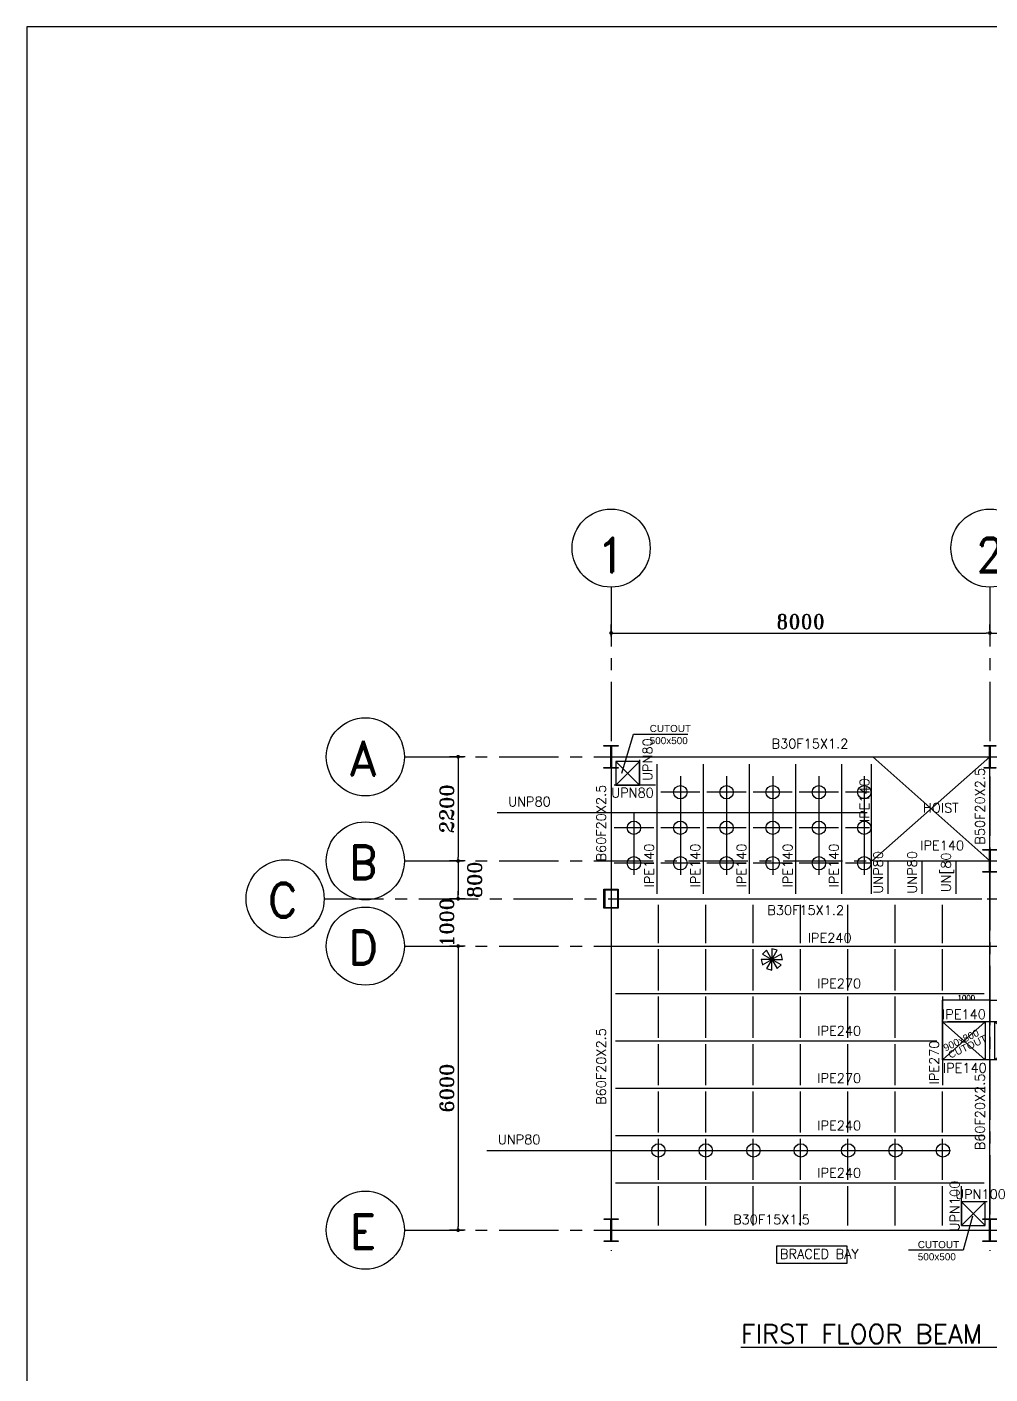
# Model space of a CAD drawing. Header units: inches. Extents: x 1387 to 2676, y -3554 to -2136.
# Drawn here: x 2491.36 to 2511.7, y -2505.43 to -2476.97 of the extents above; entities that cross this region are included whole.
import ezdxf
from ezdxf.enums import TextEntityAlignment as Align

# ---------------------------------------------------------------- set-up
doc = ezdxf.new("R2010")
doc.units = ezdxf.units.IN
doc.header["$MEASUREMENT"] = 0
for name, pattern in [('CENTER', [2, 1.25, -0.25, 0.25, -0.25]), ('DASHDOTX2', [2, 1, -0.5, 0, -0.5]), ('HIDDEN', [0.375, 0.25, -0.125])]:
    doc.linetypes.add(name, pattern=pattern)
for name, color, linetype in [('1', 1, 'Continuous'), ('3', 3, 'HIDDEN'), ('3G', 3, 'Continuous'), ('A-TEXT', 7, 'Continuous'), ('AA-IPE300', 27, 'Continuous'), ('AA_CUT OUT', 250, 'Continuous'), ('Ax', 1, 'DASHDOTX2'), ('AXE', 1, 'CENTER'), ('DIM', 8, 'Continuous'), ('MEMBER TEXT', 7, 'Continuous'), ('Pich', 2, 'Continuous'), ('UPN100', 1, 'Continuous'), ('wall', 4, 'Continuous')]:
    doc.layers.add(name, color=color, linetype=linetype)
doc.styles.add('ROMAND', font='ROMAND.shx')
doc.styles.add('ROMANS', font='ROMANS')
doc.styles.add('ROMANT', font='romant')
doc.styles.get("Standard").update_dxf_attribs({"font": 'arial.ttf'})
doc.dimstyles.new('1-100', dxfattribs={"dimtxt": 0.3, "dimasz": 0.08, "dimexe": 0.18, "dimexo": 0.0625, "dimgap": 0.09, "dimtad": 1, "dimdec": 0, "dimlfac": 1000, "dimdsep": 46, "dimtxsty": 'ROMANT', "dimblk": 'DOT', "dimcen": 0.09, "dimclrd": 1, "dimclre": 1, "dimclrt": 3, "dimadec": 0, "dimazin": 0, "dimtfac": 1, "dimtdec": 0, "dimtix": 1, "dimtofl": 0, "dimtmove": 2, "dimatfit": 3, "dimldrblk": 'DOT', "dimfxl": 1, "dimtolj": 1, "dimarcsym": 0})
doc.dimstyles.new('Copy of 1-100', dxfattribs={"dimtxt": 0.2, "dimasz": 0.08, "dimexe": 0.18, "dimexo": 0.0625, "dimgap": 0.09, "dimtad": 1, "dimdec": 0, "dimlfac": 1000, "dimdsep": 46, "dimtxsty": 'ROMANT', "dimblk": 'DOT', "dimcen": 0.09, "dimclrd": 1, "dimclre": 1, "dimclrt": 3, "dimadec": 0, "dimazin": 0, "dimtfac": 1, "dimtdec": 0, "dimtix": 1, "dimtofl": 0, "dimtmove": 2, "dimatfit": 3, "dimldrblk": 'DOT', "dimfxl": 1, "dimtolj": 1, "dimarcsym": 0})
doc.dimstyles.get("Standard").update_dxf_attribs({"dimtxt": 0.25, "dimasz": 0.18, "dimexe": 0.18, "dimexo": 0.0625, "dimgap": 0.09, "dimtad": 0, "dimdec": 0, "dimlfac": 100, "dimzin": 0, "dimdsep": 46, "dimtxsty": 'Standard', "dimcen": 0.09, "dimadec": 0, "dimazin": 0, "dimtfac": 1, "dimtdec": 0, "dimtofl": 0, "dimtmove": 0, "dimatfit": 3, "dimfxl": 1, "dimtolj": 1, "dimtzin": 0, "dimarcsym": 0})

# ---------------------------------------------------------------- blocks, each defined once
blk = doc.blocks.new('DOT')
at = {"layer": 'DIM', "color": 0, "linetype": 'ByBlock'}
blk.add_line((-0.5, 0), (-1, 0), dxfattribs=at)
at = {"layer": 'DIM', "color": 0, "linetype": 'ByBlock', "const_width": 0.5}
blk.add_lwpolyline([(-0.25, 0, 1), (0.25, 0, 1)], format="xyb", close=True, dxfattribs=at)
blk = doc.blocks.new('*D2521')
at = {"color": 1, "lineweight": -2, "transparency": 16777216}
for p, q in [((-7000, 4400), (-6360, 4400)), ((-6361, 4400), (-6361, 3600)), ((-7000, 3600), (-6360, 3600))]:
    blk.add_line(p, q, dxfattribs=at)
at = {"layer": 'Defpoints', "color": 0, "transparency": 16777216}
for p in [(-7000, 4400), (-7000, 3600), (-6361, 3600)]:
    blk.add_point(p, dxfattribs=at)
at = {"color": 1, "lineweight": -2, "transparency": 16777216, "xscale": 0.08, "yscale": 0.08, "zscale": 0.08}
for p, rotation in [((-6361, 4400), 90), ((-6361, 3600), 270)]:
    blk.add_blockref('DOT', p, dxfattribs=dict(at, rotation=rotation))
at = {"color": 3, "transparency": 16777216, "insert": (-6416, 4000), "char_height": 110, "attachment_point": 5, "rotation": 90, "style": 'ROMANT'}
blk.add_mtext('\\A1;800', dxfattribs=at)
blk = doc.blocks.new('_Dot')
at = {"layer": 'DIM', "color": 0, "lineweight": -2}
blk.add_line((-0.5, 0), (-1, 0), dxfattribs=at)
at = {"layer": 'DIM', "color": 0, "const_width": 0.5}
blk.add_lwpolyline([(-0.25, 0, 1), (0.25, 0, 1)], format="xyb", close=True, dxfattribs=at)
blk = doc.blocks.new('*D2522')
at = {"color": 1, "lineweight": -2, "transparency": 16777216}
for p, q in [((-7000, 6000), (-6360, 6000)), ((-6361, 4400), (-6361, 6000)), ((-7000, 4400), (-6360, 4400))]:
    blk.add_line(p, q, dxfattribs=at)
at = {"layer": 'Defpoints', "color": 0, "transparency": 16777216}
for p in [(-7000, 6000), (-6361, 6000), (-7000, 4400)]:
    blk.add_point(p, dxfattribs=at)
at = {"color": 1, "lineweight": -2, "transparency": 16777216, "xscale": 0.08, "yscale": 0.08, "zscale": 0.08}
for p, rotation in [((-6361, 6000), 90), ((-6361, 4400), 270)]:
    blk.add_blockref('DOT', p, dxfattribs=dict(at, rotation=rotation))
at = {"color": 3, "transparency": 16777216, "insert": (-6416, 5200), "char_height": 110, "attachment_point": 5, "rotation": 90, "style": 'ROMANT'}
blk.add_mtext('\\A1;1600', dxfattribs=at)
blk = doc.blocks.new('*D2523')
at = {"color": 1, "lineweight": -2, "transparency": 16777216}
for p, q in [((-8000, 4400), (-8000, 4855)), ((-8000, 4855), (-7000, 4855)), ((-7000, 4400), (-7000, 4855))]:
    blk.add_line(p, q, dxfattribs=at)
at = {"layer": 'Defpoints', "color": 0, "transparency": 16777216}
for p in [(-7000, 4855), (-8000, 4400), (-7000, 4400)]:
    blk.add_point(p, dxfattribs=at)
at = {"color": 1, "lineweight": -2, "transparency": 16777216, "xscale": 0.08, "yscale": 0.08, "zscale": 0.08, "rotation": 180}
blk.add_blockref('DOT', (-8000, 4855), dxfattribs=at)
at = {"color": 1, "lineweight": -2, "transparency": 16777216, "xscale": 0.08, "yscale": 0.08, "zscale": 0.08}
blk.add_blockref('DOT', (-7000, 4855), dxfattribs=at)
at = {"color": 3, "transparency": 16777216, "insert": (-7500, 4910), "char_height": 110, "attachment_point": 5, "style": 'ROMANT'}
blk.add_mtext('\\A1;1000', dxfattribs=at)
blk = doc.blocks.new('*D2524')
at = {"color": 1, "lineweight": -2, "transparency": 16777216}
for p, q in [((-9000, 4400), (-9000, 4855)), ((-8000, 4855), (-9000, 4855)), ((-8000, 4400), (-8000, 4855))]:
    blk.add_line(p, q, dxfattribs=at)
at = {"layer": 'Defpoints', "color": 0, "transparency": 16777216}
for p in [(-9000, 4855), (-9000, 4400), (-8000, 4400)]:
    blk.add_point(p, dxfattribs=at)
at = {"color": 1, "lineweight": -2, "transparency": 16777216, "xscale": 0.08, "yscale": 0.08, "zscale": 0.08, "rotation": 180}
blk.add_blockref('DOT', (-9000, 4855), dxfattribs=at)
at = {"color": 1, "lineweight": -2, "transparency": 16777216, "xscale": 0.08, "yscale": 0.08, "zscale": 0.08}
blk.add_blockref('DOT', (-8000, 4855), dxfattribs=at)
at = {"color": 3, "transparency": 16777216, "insert": (-8500, 4910), "char_height": 110, "attachment_point": 5, "style": 'ROMANT'}
blk.add_mtext('\\A1;1000', dxfattribs=at)
blk = doc.blocks.new('*D2033')
at = {"layer": 'Defpoints', "color": 0, "transparency": 16777216}
for p in [(2500.673, -2492.386), (2500.464, -2494.586), (2500.673, -2494.586)]:
    blk.add_point(p, dxfattribs=at)
at = {"layer": 'wall', "color": 1, "lineweight": -2, "transparency": 16777216}
for p, q in [((2500.61, -2492.386), (2500.284, -2492.386)), ((2500.464, -2492.466), (2500.464, -2494.506)), ((2500.61, -2494.586), (2500.284, -2494.586))]:
    blk.add_line(p, q, dxfattribs=at)
at = {"layer": 'wall', "color": 1, "lineweight": -2, "transparency": 16777216, "xscale": 0.08, "yscale": 0.08, "zscale": 0.08}
for p, rotation in [((2500.464, -2492.386), 89.999316665766), ((2500.464, -2494.586), 269.9993166657659)]:
    blk.add_blockref('DOT', p, dxfattribs=dict(at, rotation=rotation))
at = {"layer": 'wall', "color": 3, "transparency": 16777216, "insert": (2500.224, -2493.486), "char_height": 0.3, "attachment_point": 5, "rotation": 89.9993, "style": 'ROMANT'}
blk.add_mtext('\\A1;2200', dxfattribs=at)
blk = doc.blocks.new('*D2039')
at = {"layer": 'Defpoints', "color": 0, "transparency": 16777216}
for p in [(2511.694, -2489.772), (2511.694, -2489.772), (2503.694, -2489.905)]:
    blk.add_point(p, dxfattribs=at)
at = {"layer": 'wall', "color": 1, "lineweight": -2, "transparency": 16777216}
for p, q in [((2503.694, -2489.843), (2503.694, -2489.592)), ((2503.774, -2489.772), (2511.614, -2489.772)), ((2511.694, -2489.709), (2511.694, -2489.592))]:
    blk.add_line(p, q, dxfattribs=at)
at = {"layer": 'wall', "color": 1, "lineweight": -2, "transparency": 16777216, "xscale": 0.08, "yscale": 0.08, "zscale": 0.08, "rotation": 180}
blk.add_blockref('DOT', (2503.694, -2489.772), dxfattribs=at)
at = {"layer": 'wall', "color": 1, "lineweight": -2, "transparency": 16777216, "xscale": 0.08, "yscale": 0.08, "zscale": 0.08}
blk.add_blockref('DOT', (2511.694, -2489.772), dxfattribs=at)
at = {"layer": 'wall', "color": 3, "transparency": 16777216, "insert": (2507.694, -2489.532), "char_height": 0.3, "attachment_point": 5, "style": 'ROMANT'}
blk.add_mtext('\\A1;8000', dxfattribs=at)
blk = doc.blocks.new('*D2034')
at = {"layer": 'Defpoints', "color": 0, "transparency": 16777216}
for p in [(2511.694, -2489.772), (2517.194, -2489.772), (2517.194, -2490.109)]:
    blk.add_point(p, dxfattribs=at)
at = {"layer": 'wall', "color": 1, "lineweight": -2, "transparency": 16777216}
for p, q in [((2511.694, -2489.709), (2511.694, -2489.592)), ((2511.774, -2489.772), (2517.114, -2489.772)), ((2517.194, -2490.047), (2517.194, -2489.592))]:
    blk.add_line(p, q, dxfattribs=at)
at = {"layer": 'wall', "color": 1, "lineweight": -2, "transparency": 16777216, "xscale": 0.08, "yscale": 0.08, "zscale": 0.08, "rotation": 180}
blk.add_blockref('DOT', (2511.694, -2489.772), dxfattribs=at)
at = {"layer": 'wall', "color": 1, "lineweight": -2, "transparency": 16777216, "xscale": 0.08, "yscale": 0.08, "zscale": 0.08}
blk.add_blockref('DOT', (2517.194, -2489.772), dxfattribs=at)
at = {"layer": 'wall', "color": 3, "transparency": 16777216, "insert": (2514.444, -2489.532), "char_height": 0.3, "attachment_point": 5, "style": 'ROMANT'}
blk.add_mtext('\\A1;5500', dxfattribs=at)
blk = doc.blocks.new('*D2035')
at = {"layer": 'Defpoints', "color": 0, "transparency": 16777216}
for p in [(2500.673, -2494.586), (2500.464, -2495.386), (2500.673, -2495.386)]:
    blk.add_point(p, dxfattribs=at)
at = {"layer": 'wall', "color": 1, "lineweight": -2, "transparency": 16777216}
for p, q in [((2500.61, -2494.586), (2500.284, -2494.586)), ((2500.464, -2494.666), (2500.464, -2495.306)), ((2500.61, -2495.386), (2500.284, -2495.386))]:
    blk.add_line(p, q, dxfattribs=at)
at = {"layer": 'wall', "color": 1, "lineweight": -2, "transparency": 16777216, "xscale": 0.08, "yscale": 0.08, "zscale": 0.08}
for p, rotation in [((2500.464, -2494.586), 89.9983735174922), ((2500.464, -2495.386), 269.9983735174923)]:
    blk.add_blockref('DOT', p, dxfattribs=dict(at, rotation=rotation))
at = {"layer": 'wall', "color": 3, "transparency": 16777216, "insert": (2500.812, -2494.986), "char_height": 0.3, "attachment_point": 5, "rotation": 89.9984, "style": 'ROMANT'}
blk.add_mtext('\\A1;800', dxfattribs=at)
blk = doc.blocks.new('*D2036')
at = {"layer": 'Defpoints', "color": 0, "transparency": 16777216}
for p in [(2500.673, -2495.386), (2500.464, -2496.386), (2500.673, -2496.386)]:
    blk.add_point(p, dxfattribs=at)
at = {"layer": 'wall', "color": 1, "lineweight": -2, "transparency": 16777216}
for p, q in [((2500.464, -2495.306), (2500.464, -2495.226)), ((2500.61, -2495.386), (2500.284, -2495.386)), ((2500.61, -2496.386), (2500.284, -2496.386)), ((2500.464, -2496.466), (2500.464, -2496.546))]:
    blk.add_line(p, q, dxfattribs=at)
at = {"layer": 'wall', "color": 1, "lineweight": -2, "transparency": 16777216, "xscale": 0.08, "yscale": 0.08, "zscale": 0.08}
for p, rotation in [((2500.464, -2495.386), 269.9983735174825), ((2500.464, -2496.386), 89.99837351748256)]:
    blk.add_blockref('DOT', p, dxfattribs=dict(at, rotation=rotation))
at = {"layer": 'wall', "color": 3, "transparency": 16777216, "insert": (2500.224, -2495.886), "char_height": 0.3, "attachment_point": 5, "rotation": 89.9984, "style": 'ROMANT'}
blk.add_mtext('\\A1;1000', dxfattribs=at)
blk = doc.blocks.new('*D2037')
at = {"layer": 'Defpoints', "color": 0, "transparency": 16777216}
for p in [(2500.673, -2496.386), (2500.464, -2502.386), (2500.673, -2502.386)]:
    blk.add_point(p, dxfattribs=at)
at = {"layer": 'wall', "color": 1, "lineweight": -2, "transparency": 16777216}
for p, q in [((2500.61, -2496.386), (2500.284, -2496.386)), ((2500.464, -2496.466), (2500.464, -2502.306)), ((2500.61, -2502.386), (2500.284, -2502.386))]:
    blk.add_line(p, q, dxfattribs=at)
at = {"layer": 'wall', "color": 1, "lineweight": -2, "transparency": 16777216, "xscale": 0.08, "yscale": 0.08, "zscale": 0.08}
for p, rotation in [((2500.464, -2496.386), 89.99960862946195), ((2500.464, -2502.386), 269.999608629462)]:
    blk.add_blockref('DOT', p, dxfattribs=dict(at, rotation=rotation))
at = {"layer": 'wall', "color": 3, "transparency": 16777216, "insert": (2500.224, -2499.386), "char_height": 0.3, "attachment_point": 5, "rotation": 89.9996, "style": 'ROMANT'}
blk.add_mtext('\\A1;6000', dxfattribs=at)
blk = doc.blocks.new('G$C1D0F7C42')
at = {"color": 1}
for p, q in [((-15900, 9900), (-15400, 9400)), ((-15400, 9900), (-15900, 9400)), ((-9000, 4400), (-8100, 3600)), ((-8100, 4400), (-9000, 3600)), ((-7900, 4400), (-7000, 3600)), ((-7000, 4400), (-7900, 3600)), ((-8100, 100), (-8600, 600)), ((-8100, 600), (-8600, 100))]:
    blk.add_line(p, q, dxfattribs=at)
at = {"color": 3}
blk.add_lwpolyline([(-12410.1, 5607.4), (-12604.9, 5719.9), (-12379.9, 5719.9), (-12410.1, 5832.4), (-12604.9, 5719.9), (-12492.4, 5914.8), (-12604.9, 5944.9), (-12604.9, 5719.9), (-12717.4, 5914.8), (-12799.8, 5832.4), (-12604.9, 5719.9), (-12829.9, 5719.9), (-12799.8, 5607.4), (-12604.9, 5719.9), (-12717.4, 5525.1), (-12604.9, 5494.9), (-12604.9, 5719.9), (-12492.4, 5525.1), (-12410.1, 5607.4), (-12604.9, 5719.9), (-12379.9, 5719.9)], dxfattribs=at)
at = {"layer": 'AA_CUT OUT', "color": 1}
for points in [[(-15400, 9900), (-15900, 9900), (-15900, 9400), (-15400, 9400)], [(-9000, 4400), (-8100, 4400), (-8100, 3600), (-9000, 3600)], [(-7900, 4400), (-7000, 4400), (-7000, 3600), (-7900, 3600)], [(-8100, 600), (-8600, 600), (-8600, 100), (-8100, 100)]]:
    blk.add_lwpolyline(points, close=True, dxfattribs=at)
at = {"color": 3}
for s, p in [('CUTOUT', (-15185.5, 10522.3)), ('500x500', (-15185.5, 10266)), ('CUTOUT', (-9524.1, -380.1)), ('500x500', (-9524.1, -636.4))]:
    blk.add_text(s, height=150, dxfattribs=at).set_placement(p)
for s, p in [('900x800', (-8940.9, 3772.4)), ('CUTOUT', (-8836.4, 3620.9)), ('900x800', (-7810.9, 3772.4)), ('CUTOUT', (-7696.4, 3620.9))]:
    blk.add_text(s, height=150, rotation=25.34706, dxfattribs=at).set_placement(p)
for base, p2, picture, middle in [((-6360.5, 6000), (-7000, 6000), '*D2522', (-6415.6, 5200)), ((-6360.5, 3600), (-7000, 3600), '*D2521', (-6415.6, 4000))]:
    dim = blk.add_linear_dim(base=base, p1=(-7000, 4400), p2=p2, angle=90, dimstyle='Copy of 1-100', override={"dimtxt": 110, "dimlfac": 1})
    dim.commit()
    dim.dimension.update_dxf_attribs({"geometry": picture, "text_midpoint": middle})
for base, p2, picture, middle in [((-9000, 4855.1), (-9000, 4400), '*D2524', (-8500, 4910.2)), ((-7000, 4855.1), (-7000, 4400), '*D2523', (-7500, 4910.2))]:
    dim = blk.add_linear_dim(base=base, p1=(-8000, 4400), p2=p2, dimstyle='Copy of 1-100', override={"dimtxt": 110, "dimlfac": 1})
    dim.commit()
    dim.dimension.update_dxf_attribs({"geometry": picture, "text_midpoint": middle})
for points in [[(-15775, 9656.4), (-15526.6, 10480.1), (-14377.7, 10480.1)], [(-8366.1, 296.4), (-8567.9, -422.3), (-9716.9, -422.3)]]:
    blk.add_leader(points, dimstyle='Standard', override={"dimscale": 75}, dxfattribs=at)

msp = doc.modelspace()

# ---------------------------------------------------------------- hatches: boundary and pattern name
for points in [[(2503.68645215, -2492.16087475), (2503.67497592, -2492.16087475, 0.4144144444), (2503.68645215, -2492.17235886)], [(2503.70145215, -2492.16087475), (2503.71292838, -2492.16087475, -0.4144144444), (2503.70145215, -2492.17235886)], [(2511.68646987, -2492.16089543), (2511.67499364, -2492.16089543, 0.4144144444), (2511.68646987, -2492.17237953)], [(2503.68645215, -2492.61091426), (2503.67497592, -2492.61091426, -0.4144144444), (2503.68645215, -2492.59943015)], [(2503.70145215, -2492.61091426), (2503.71292838, -2492.61091426, 0.4144144444), (2503.70145215, -2492.59943015)], [(2511.68646987, -2492.61093493), (2511.67499364, -2492.61093493, -0.4144144444), (2511.68646987, -2492.59945083)], [(2511.68646419, -2494.36078618), (2511.67498796, -2494.36078618, 0.4144144444), (2511.68646419, -2494.37227028)], [(2511.68646419, -2494.81082568), (2511.67498796, -2494.81082568, -0.4144144444), (2511.68646419, -2494.79934158)], [(2503.68648833, -2502.16077337), (2503.6750121, -2502.16077337, 0.4144144444), (2503.68648833, -2502.17225747)], [(2503.70148833, -2502.16077337), (2503.71296456, -2502.16077337, -0.4144144444), (2503.70148833, -2502.17225747)], [(2511.68645437, -2502.16079352), (2511.67497814, -2502.16079352, 0.4144144444), (2511.68645437, -2502.17227762)], [(2503.68648833, -2502.61081287), (2503.6750121, -2502.61081287, -0.4144144444), (2503.68648833, -2502.59932877)], [(2503.70148833, -2502.61081287), (2503.71296456, -2502.61081287, 0.4144144444), (2503.70148833, -2502.59932877)], [(2511.68645437, -2502.61083302), (2511.67497814, -2502.61083302, -0.4144144444), (2511.68645437, -2502.59934892)]]:
    msp.add_hatch(color=1).paths.add_polyline_path(points)

# ---------------------------------------------------------------- linework, layer by layer
at = {"color": 96, "elevation": -0.001}
msp.add_lwpolyline([(2507.1917229, -2502.7203653), (2508.67509865, -2502.7203653), (2508.67509865, -2503.09311837), (2507.1917229, -2503.09311837)], close=True, dxfattribs=at)
at = {"layer": '1'}
msp.add_lwpolyline([(2491.35906312, -2533.60296305), (2572.62741329, -2533.60296305), (2572.62741329, -2476.96996642), (2491.35906312, -2476.96996642)], close=True, dxfattribs=at)
at = {"layer": '3G'}
for p, q in [((2503.82894515, -2495.20076879), (2503.82894511, -2495.57076879)), ((2503.84394515, -2495.20076879), (2503.84394511, -2495.57076879))]:
    msp.add_line(p, q, dxfattribs=at)
for points in [[(2503.54395215, -2492.62587475), (2503.54395215, -2492.61087475), (2503.68645215, -2492.61087475), (2503.68645215, -2492.16087475), (2503.54395215, -2492.16087475), (2503.54395215, -2492.14587475), (2503.84395215, -2492.14587475), (2503.84395215, -2492.16087475), (2503.70145215, -2492.16087475), (2503.70145215, -2492.61087475), (2503.84395215, -2492.61087475), (2503.84395215, -2492.62587475)], [(2511.56896987, -2492.62589543), (2511.56896987, -2492.61089543), (2511.68646987, -2492.61089543), (2511.68646987, -2492.16089543), (2511.56896987, -2492.16089543), (2511.56896987, -2492.14589543), (2511.81896987, -2492.14589543), (2511.81896987, -2492.16089543), (2511.70146987, -2492.16089543), (2511.70146987, -2492.61089543), (2511.81896987, -2492.61089543), (2511.81896987, -2492.62589543)], [(2511.54396419, -2494.82578618), (2511.54396419, -2494.81078618), (2511.68646419, -2494.81078618), (2511.68646419, -2494.36078618), (2511.54396419, -2494.36078618), (2511.54396419, -2494.34578618), (2511.84396419, -2494.34578618), (2511.84396419, -2494.36078618), (2511.70146419, -2494.36078618), (2511.70146419, -2494.81078618), (2511.84396419, -2494.81078618), (2511.84396419, -2494.82578618)], [(2503.54398833, -2502.62577337), (2503.54398833, -2502.61077337), (2503.68648833, -2502.61077337), (2503.68648833, -2502.16077337), (2503.54398833, -2502.16077337), (2503.54398833, -2502.14577337), (2503.84398833, -2502.14577337), (2503.84398833, -2502.16077337), (2503.70148833, -2502.16077337), (2503.70148833, -2502.61077337), (2503.84398833, -2502.61077337), (2503.84398833, -2502.62577337)], [(2511.54395437, -2502.62579352), (2511.54395437, -2502.61079352), (2511.68645437, -2502.61079352), (2511.68645437, -2502.16079352), (2511.54395437, -2502.16079352), (2511.54395437, -2502.14579352), (2511.84395437, -2502.14579352), (2511.84395437, -2502.16079352), (2511.70145437, -2502.16079352), (2511.70145437, -2502.61079352), (2511.84395437, -2502.61079352), (2511.84395437, -2502.62579352)]]:
    msp.add_lwpolyline(points, close=True, dxfattribs=at)
for points in [[(2503.84394511, -2495.57076879), (2503.84394517, -2495.57076879), (2503.84394517, -2495.58576879), (2503.54394517, -2495.58576879), (2503.54394517, -2495.57076879), (2503.54394517, -2495.57076879), (2503.54394515, -2495.20076879), (2503.54394515, -2495.20076879), (2503.54394515, -2495.18576879), (2503.84394515, -2495.18576879), (2503.84394515, -2495.20076879)], [(2503.82894515, -2495.20076879), (2503.55894515, -2495.20076879), (2503.55894517, -2495.57076879), (2503.82894511, -2495.57076879)]]:
    msp.add_lwpolyline(points, dxfattribs=at)
for centre, start, end in [((2503.68645215, -2492.16088262), 180.157926883, 270.157926883), ((2503.70145215, -2492.16088262), 269.842073117, 359.842073117), ((2503.70145215, -2492.16088262), 269.842073117, 359.842073117), ((2511.68646987, -2492.1609033), 180.157926883, 270.157926883), ((2503.68645215, -2492.61090639), 89.842073117, 179.842073117), ((2503.68645215, -2492.61090639), 89.842073117, 179.842073117), ((2503.70145215, -2492.61090639), 0.157926883, 90.157926883), ((2503.70145215, -2492.61090639), 0.157926883, 90.157926883), ((2503.70145215, -2492.61090639), 0.157926883, 90.157926883), ((2511.68646987, -2492.61092706), 89.842073117, 179.842073117), ((2511.68646987, -2492.61092706), 89.842073117, 179.842073117), ((2511.68646419, -2494.36079405), 180.157926883, 270.157926883), ((2511.68646419, -2494.81081781), 89.842073117, 179.842073117), ((2511.68646419, -2494.81081781), 89.842073117, 179.842073117), ((2503.68648833, -2502.16078124), 180.157926883, 270.157926883), ((2503.70148833, -2502.16078124), 269.842073117, 359.842073117), ((2503.70148833, -2502.16078124), 269.842073117, 359.842073117), ((2511.68645437, -2502.16080139), 180.157926883, 270.157926883), ((2503.68648833, -2502.610805), 89.842073117, 179.842073117), ((2503.68648833, -2502.610805), 89.842073117, 179.842073117), ((2503.70148833, -2502.610805), 0.157926883, 90.157926883), ((2503.70148833, -2502.610805), 0.157926883, 90.157926883), ((2503.70148833, -2502.610805), 0.157926883, 90.157926883), ((2511.68645437, -2502.61082515), 89.842073117, 179.842073117), ((2511.68645437, -2502.61082515), 89.842073117, 179.842073117)]:
    msp.add_arc(centre, 0.01147623, start, end, dxfattribs=at)
at = {"layer": 'AA-IPE300', "color": 3}
for p, q in [((2503.69395215, -2492.3858748), (2511.69040215, -2492.3858748)), ((2503.69395215, -2492.3858748), (2503.69395215, -2495.23591358)), ((2504.66895215, -2495.27911672), (2504.66895215, -2492.54013693)), ((2505.64395215, -2495.27911672), (2505.64395215, -2492.54013693)), ((2506.61895215, -2495.27911672), (2506.61895215, -2492.54013693)), ((2507.59395215, -2495.27911672), (2507.59395215, -2492.54013693)), ((2508.56895215, -2495.27911672), (2508.56895215, -2492.54013693)), ((2509.19396947, -2495.27911581), (2509.19396947, -2492.54013603)), ((2511.69395215, -2494.4358748), (2511.69395215, -2492.5358748)), ((2509.2273872, -2494.5858748), (2511.69040215, -2494.5858748)), ((2509.54395215, -2495.27911672), (2509.54395215, -2494.5858748)), ((2510.26061215, -2495.27911672), (2510.26061215, -2494.5858748)), ((2510.97727215, -2495.27911672), (2510.97727215, -2494.5858748)), ((2511.69395215, -2502.2358748), (2511.69395215, -2494.7358748)), ((2503.69395215, -2495.38591358), (2511.52395862, -2495.38591358)), ((2503.69395215, -2495.53591358), (2503.69395215, -2502.3858748)), ((2503.7888827, -2496.3858748), (2511.56935581, -2496.3858748)), ((2503.7888827, -2497.3858748), (2511.56935581, -2497.3858748)), ((2510.69395215, -2497.45373786), (2510.69395215, -2499.32047354)), ((2512.69395215, -2497.9858748), (2510.7950248, -2497.9858748)), ((2503.7888827, -2498.3858748), (2510.57528897, -2498.3858748)), ((2512.69395215, -2498.7858748), (2510.69395215, -2498.7858748)), ((2503.7888827, -2499.3858748), (2511.56935581, -2499.3858748)), ((2503.7888827, -2500.3858748), (2511.56935581, -2500.3858748)), ((2503.7888827, -2501.3858748), (2511.56935581, -2501.3858748)), ((2503.69395215, -2502.3858748), (2511.69040215, -2502.3858748))]:
    msp.add_line(p, q, dxfattribs=at)
at = {"layer": 'AA_CUT OUT', "color": 3}
for p, q in [((2509.20463512, -2494.5857798), (2511.69395215, -2492.3858748)), ((2511.69395215, -2494.5858748), (2509.21988921, -2492.3858748))]:
    msp.add_line(p, q, dxfattribs=at)
at = {"layer": 'Ax', "linetype": 'Continuous', "ltscale": 0.5}
for p, q in [((2505.15631159, -2492.79380095), (2505.15631159, -2494.87927553)), ((2506.13131159, -2492.79380095), (2506.13131159, -2494.87927553)), ((2507.10631159, -2492.79380095), (2507.10631159, -2494.87927553)), ((2508.08131159, -2492.79380095), (2508.08131159, -2494.87927553)), ((2509.03914442, -2492.79380095), (2509.03914442, -2494.87927553)), ((2501.28728242, -2493.56386841), (2509.1027025, -2493.56386841)), ((2504.17582158, -2493.56386841), (2504.17582158, -2494.87927553)), ((2501.06987675, -2500.70145129), (2510.86321989, -2500.70145129))]:
    msp.add_line(p, q, dxfattribs=at)
for centre, radius in [((2503.69388544, -2487.97828676), 0.825), ((2511.69392166, -2487.97824928), 0.825), ((2498.50469871, -2492.38775507), 0.825), ((2505.15631159, -2493.13589419), 0.14161004), ((2506.13131159, -2493.13589419), 0.14161004), ((2507.10631159, -2493.13589419), 0.14161004), ((2508.08131159, -2493.13589419), 0.14161004), ((2509.03914442, -2493.13589419), 0.14161004), ((2498.50469871, -2494.58575507), 0.825), ((2504.17581954, -2493.88589419), 0.14161004), ((2505.15631159, -2493.88589419), 0.14161004), ((2506.13131159, -2493.88589419), 0.14161004), ((2507.10631159, -2493.88589419), 0.14161004), ((2508.08131159, -2493.88589419), 0.14161004), ((2509.03914442, -2493.88589419), 0.14161004), ((2496.80964067, -2495.38575507), 0.825), ((2504.17581954, -2494.63589419), 0.14161004), ((2505.15631159, -2494.63589419), 0.14161004), ((2506.13131159, -2494.63589419), 0.14161004), ((2507.10631159, -2494.63589419), 0.14161004), ((2508.08131159, -2494.63589419), 0.14161004), ((2509.03914442, -2494.63589419), 0.14161004), ((2498.50469871, -2496.38575507), 0.825), ((2504.69395215, -2500.70144133), 0.14161004), ((2505.69395215, -2500.70144282), 0.14161004), ((2506.69967841, -2500.70144432), 0.14161004), ((2507.69967841, -2500.70144432), 0.14161004), ((2508.69967841, -2500.70144432), 0.14161004), ((2509.69967841, -2500.70144432), 0.14161004), ((2510.69967841, -2500.70144432), 0.14161004), ((2498.50469871, -2502.38575507), 0.825)]:
    msp.add_circle(centre, radius, dxfattribs=at)
at = {"layer": 'AXE'}
for p, q in [((2503.6939429, -2488.80513456), (2503.69397912, -2502.82301526)), ((2511.69397912, -2488.80513456), (2511.6939429, -2502.82301526)), ((2499.32972771, -2492.3858748), (2522.60744015, -2492.3858748)), ((2499.32972771, -2494.58575507), (2522.60744015, -2494.58581372)), ((2497.63466966, -2495.38575507), (2522.60744015, -2495.38581372)), ((2499.32972771, -2496.38575507), (2522.60744015, -2496.38581372)), ((2499.32972771, -2502.38575507), (2522.60744015, -2502.38581372))]:
    msp.add_line(p, q, dxfattribs=at)
at = {"layer": 'UPN100', "color": 3}
for p, q in [((2504.29395215, -2492.44834244), (2504.29395215, -2492.9858748)), ((2504.62821238, -2492.9858748), (2503.75699197, -2492.9858748)), ((2505.5696471, -2493.13589419), (2504.74297608, -2493.13589419)), ((2506.5446471, -2493.13589419), (2505.71797608, -2493.13589419)), ((2507.5196471, -2493.13589419), (2506.69297608, -2493.13589419)), ((2508.4946471, -2493.13589419), (2507.66797608, -2493.13589419)), ((2509.14774316, -2493.13589419), (2508.64297608, -2493.13589419)), ((2504.5946471, -2493.88589419), (2503.75699197, -2493.88589419)), ((2505.5696471, -2493.88589419), (2504.74297608, -2493.88589419)), ((2506.5446471, -2493.88589419), (2505.71797608, -2493.88589419)), ((2507.5196471, -2493.88589419), (2506.69297608, -2493.88589419)), ((2508.4946471, -2493.88589419), (2507.66797608, -2493.88589419)), ((2509.14774316, -2493.88589419), (2508.64297608, -2493.88589419)), ((2504.5946471, -2494.63589419), (2503.75699197, -2494.63589419)), ((2505.5696471, -2494.63589419), (2504.74297608, -2494.63589419)), ((2506.5446471, -2494.63589419), (2505.71797608, -2494.63589419)), ((2507.5196471, -2494.63589419), (2506.69297608, -2494.63589419)), ((2508.4946471, -2494.63589419), (2507.66797608, -2494.63589419)), ((2509.18433795, -2494.63589419), (2508.64297608, -2494.63589419)), ((2504.69395215, -2496.32047354), (2504.69395215, -2495.51644309)), ((2505.69395215, -2496.32047354), (2505.69395215, -2495.51644309)), ((2506.69395215, -2496.32047354), (2506.69395215, -2495.51644309)), ((2507.69395215, -2496.32047354), (2507.69395215, -2495.51644309)), ((2508.69395215, -2496.32047354), (2508.69395215, -2495.51644309)), ((2509.69395215, -2496.32047354), (2509.69395215, -2495.51644309)), ((2510.69395215, -2496.32047354), (2510.69395215, -2495.51644309)), ((2504.69395215, -2497.32047354), (2504.69395215, -2496.45373786)), ((2505.69395215, -2497.32047354), (2505.69395215, -2496.45373786)), ((2506.69395215, -2497.32047354), (2506.69395215, -2496.45373786)), ((2507.69395215, -2497.32047354), (2507.69395215, -2496.45373786)), ((2508.69395215, -2497.32047354), (2508.69395215, -2496.45373786)), ((2509.69395215, -2497.32047354), (2509.69395215, -2496.45373786)), ((2510.69395215, -2497.32047354), (2510.69395215, -2496.45373786)), ((2504.69395215, -2498.32047354), (2504.69395215, -2497.45373786)), ((2505.69395215, -2498.32047354), (2505.69395215, -2497.45373786)), ((2506.69395215, -2498.32047354), (2506.69395215, -2497.45373786)), ((2507.69395215, -2498.32047354), (2507.69395215, -2497.45373786)), ((2508.69395215, -2498.32047354), (2508.69395215, -2497.45373786)), ((2509.69395215, -2498.32047354), (2509.69395215, -2497.45373786)), ((2504.69395215, -2499.32047354), (2504.69395215, -2498.45373786)), ((2505.69395215, -2499.32047354), (2505.69395215, -2498.45373786)), ((2506.69395215, -2499.32047354), (2506.69395215, -2498.45373786)), ((2507.69395215, -2499.32047354), (2507.69395215, -2498.45373786)), ((2508.69395215, -2499.32047354), (2508.69395215, -2498.45373786)), ((2509.69395215, -2499.32047354), (2509.69395215, -2498.45373786)), ((2504.69395215, -2500.32047354), (2504.69395215, -2499.45373786)), ((2505.69395215, -2500.32047354), (2505.69395215, -2499.45373786)), ((2506.69395215, -2500.32047354), (2506.69395215, -2499.45373786)), ((2507.69395215, -2500.32047354), (2507.69395215, -2499.45373786)), ((2508.69395215, -2500.32047354), (2508.69395215, -2499.45373786)), ((2509.69395215, -2500.32047354), (2509.69395215, -2499.45373786)), ((2510.69395215, -2500.32047354), (2510.69395215, -2499.45373786)), ((2504.69395215, -2501.32047354), (2504.69395215, -2500.45373786)), ((2505.69395215, -2501.32047354), (2505.69395215, -2500.45373786)), ((2506.69395215, -2501.32047354), (2506.69395215, -2500.45373786)), ((2507.69395215, -2501.32047354), (2507.69395215, -2500.45373786)), ((2508.69395215, -2501.32047354), (2508.69395215, -2500.45373786)), ((2509.69395215, -2501.32047354), (2509.69395215, -2500.45373786)), ((2510.69395215, -2501.32047354), (2510.69395215, -2500.45373786)), ((2504.69395215, -2502.29094425), (2504.69395215, -2501.45373786)), ((2505.69395215, -2502.29094425), (2505.69395215, -2501.45373786)), ((2506.69395215, -2502.29094425), (2506.69395215, -2501.45373786)), ((2507.69395215, -2502.29094425), (2507.69395215, -2501.45373786)), ((2508.69395215, -2502.29094425), (2508.69395215, -2501.45373786)), ((2509.69395215, -2502.29094425), (2509.69395215, -2501.45373786)), ((2510.69395215, -2502.29094425), (2510.69395215, -2501.45373786)), ((2511.09395215, -2502.29094425), (2511.09395215, -2501.45373786)), ((2511.63166557, -2501.7858748), (2511.09395215, -2501.7858748))]:
    msp.add_line(p, q, dxfattribs=at)

# ---------------------------------------------------------------- block references
at = {"layer": 'Pich', "xscale": 0.001, "yscale": 0.001, "zscale": 0.001}
msp.add_blockref('G$C1D0F7C42', (2519.69395215, -2502.3858748), dxfattribs=at)

# ---------------------------------------------------------------- texts
at = {"color": 3, "style": 'ROMANS'}
msp.add_text('BRACED BAY', height=0.2, dxfattribs=at).set_placement((2507.25981012, -2502.98810823, -0.001))
at = {"layer": '3', "color": 3, "style": 'ROMAND'}
for s, p in [('1', (2503.69626108, -2488.1186895, 0.00000001)), ('2', (2511.6962973, -2488.11865203, 0.00000001)), ('A', (2498.45552687, -2492.41812155, 0.00000001)), ('B', (2498.45552687, -2494.61612155, 0.00000001)), ('C', (2496.76046882, -2495.41612155, 0.00000001)), ('D', (2498.45552687, -2496.41612155, 0.00000001)), ('E', (2498.45552687, -2502.41612155, 0.00000001))]:
    msp.add_text(s, height=0.7299072, dxfattribs=at).set_placement(p, align=Align.MIDDLE_CENTER)
at = {"layer": 'A-TEXT', "color": 3, "style": 'ROMANS'}
msp.add_text('%%UFIRST FLOOR BEAM PLAN +5.5M', height=0.4, dxfattribs=at).set_placement((2506.43367245, -2504.77921569, 9177.40556425))
at = {"layer": 'MEMBER TEXT', "color": 3, "ltscale": 2, "style": 'ROMANS'}
for s, p in [('UPN80', (2504.62284652, -2492.44640185)), ('B50F20X2.5', (2511.64276745, -2493.43308324)), ('IPE140', (2509.20519785, -2493.30473124)), ('B60F20X2.5', (2503.64276745, -2493.78887703)), ('IPE140', (2504.65650622, -2494.68458203)), ('IPE140', (2505.63150622, -2494.68458203)), ('IPE140', (2506.60650622, -2494.68458203)), ('IPE140', (2507.58150622, -2494.68458203)), ('IPE140', (2508.55650622, -2494.68458203)), ('UNP80', (2509.49276745, -2494.82822014)), ('UNP80', (2510.20942745, -2494.82822014)), ('UN[80', (2510.92608745, -2494.82822014)), ('B60F20X2.5', (2503.64278727, -2498.92973856)), ('IPE270', (2510.6748758, -2498.84396313)), ('B60F20X2.5', (2511.64276745, -2499.88849775)), ('UPN100', (2511.10770887, -2501.8770976))]:
    msp.add_text(s, height=0.2, rotation=90, dxfattribs=at).set_placement(p, align=Align.BOTTOM_CENTER)
for s, p in [('B30F15X1.2', (2507.89327943, -2492.26888181)), ('UPN80', (2504.14609325, -2493.30576681)), ('HOIST', (2510.65729138, -2493.62308346)), ('IPE140', (2510.68507468, -2494.41870161)), ('B30F15X1.2', (2507.80308419, -2495.786829)), ('IPE240', (2508.30923787, -2496.37283329)), ('IPE270', (2508.51032798, -2497.33472957)), ('IPE140', (2511.14395215, -2497.9858748)), ('IPE240', (2508.51032798, -2498.33472957)), ('IPE140', (2511.16215977, -2499.11916101)), ('IPE270', (2508.51032798, -2499.33472957)), ('IPE240', (2508.51032798, -2500.33472957)), ('IPE240', (2508.51032798, -2501.33472957)), ('UPN100', (2511.49395215, -2501.7858748)), ('B30F15X1.5', (2507.07964159, -2502.32237956))]:
    msp.add_text(s, height=0.2, dxfattribs=at).set_placement(p, align=Align.BOTTOM_CENTER)
for p in [(2501.96972932, -2493.33362985), (2501.75232365, -2500.47121273)]:
    msp.add_text('UNP80', height=0.2, dxfattribs=at).set_placement(p, align=Align.MIDDLE)

# ---------------------------------------------------------------- dimensions: what is measured, and where the dimension line sits
at = {"layer": 'wall'}
for base, p1, p2, picture, middle in [((2511.69397628, -2489.77186085), (2503.69394574, -2489.9050784), (2511.69397628, -2489.77186085), '*D2039', (2507.69396101, -2489.53186085)), ((2517.19400251, -2489.77186085), (2511.69397628, -2489.77186085), (2517.19400251, -2490.10944413), '*D2034', (2514.4439894, -2489.53186085))]:
    dim = msp.add_linear_dim(base=base, p1=p1, p2=p2, dimstyle='1-100', dxfattribs=at)
    dim.commit()
    dim.dimension.update_dxf_attribs({"geometry": picture, "text_midpoint": middle})
for p1, p2, picture, middle in [((2500.67254423, -2492.3858748), (2500.672518, -2494.58575765), '*D2033', (2500.2242724, -2493.48581088)), ((2500.67254638, -2495.38575765), (2500.672518, -2496.38575765), '*D2036', (2500.22427348, -2495.88574493)), ((2500.67255898, -2496.38575846), (2500.672518, -2502.38575765), '*D2037', (2500.22427978, -2499.38575499))]:
    dim = msp.add_aligned_dim(p1=p1, p2=p2, distance=-0.20825871, dimstyle='1-100', dxfattribs=at)
    dim.commit()
    dim.dimension.update_dxf_attribs({"geometry": picture, "text_midpoint": middle})
dim = msp.add_linear_dim(base=(2500.46425929, -2495.38575174), p1=(2500.67254071, -2494.58575846), p2=(2500.672518, -2495.38575765), angle=269.998373517, dimstyle='1-100', dxfattribs=at)
dim.commit()
dim.dimension.update_dxf_attribs({"geometry": '*D2035', "text_midpoint": (2500.8115715, -2494.98574533), "dimtype": 161})

doc.saveas('drawing.dxf')
